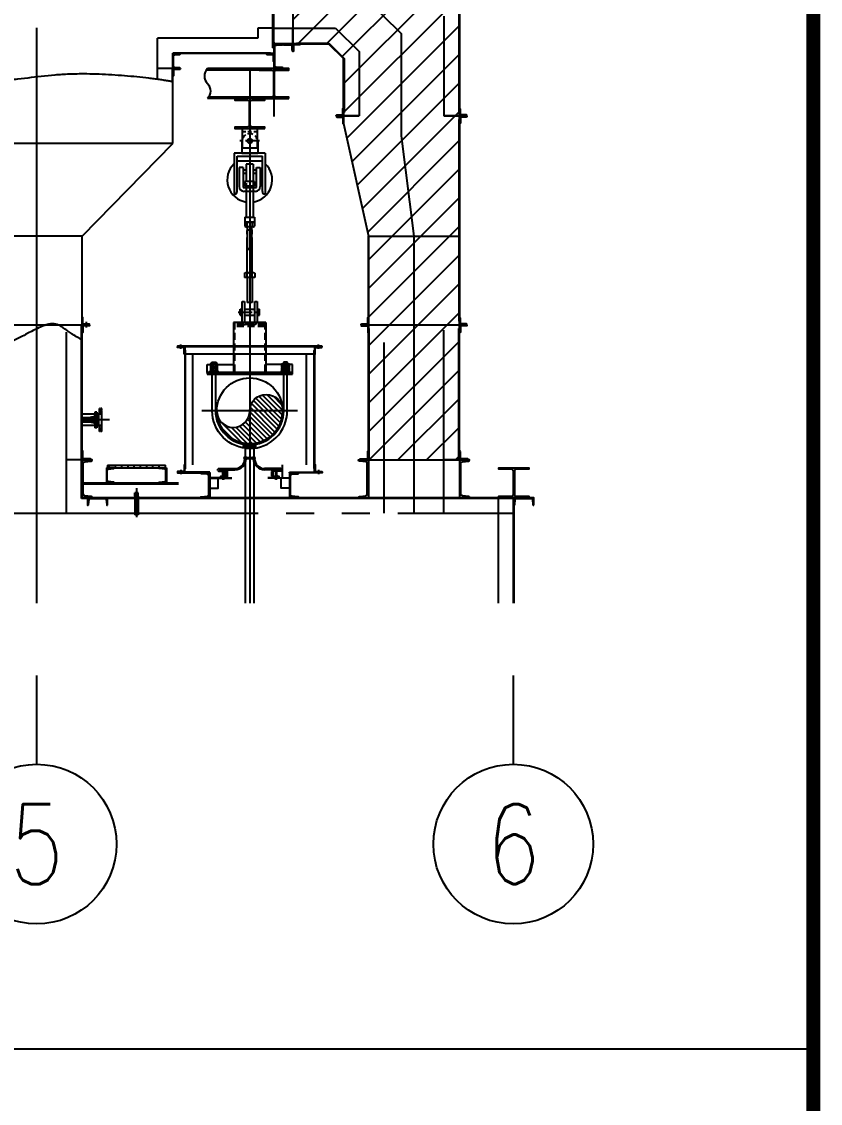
# Model space of a CAD drawing. Header units: millimetres. Extents: x 0 to 134087, y -49114 to 20834.
# Drawn here: x 20348 to 21348, y -40569 to -39214 of the extents above; entities that cross this region are included whole.
import ezdxf
from ezdxf.enums import TextEntityAlignment as Align

# ---------------------------------------------------------------- set-up
doc = ezdxf.new("R2010")
doc.units = ezdxf.units.MM
doc.header["$LTSCALE"] = 35
for name, pattern in [('CENTER', [7, 4, -1, 1, -1]), ('JNK-CENTER', [34, 30, -1.5, 1, -1.5]), ('JNK-HIDDEN', [3, 2, -1]), ('JNK-PHANTOM', [15, 10, -1, 1, -1, 1, -1]), ('PHA', [30, 20, -2, 2, -2, 2, -2])]:
    doc.linetypes.add(name, pattern=pattern)
for name, color, linetype in [('C', 1, 'CENTER'), ('CEN-R', 1, 'JNK-CENTER'), ('CON-C', 4, 'Continuous'), ('CON-G', 3, 'Continuous'), ('CON-W', 7, 'Continuous'), ('CON-Y', 2, 'Continuous'), ('CONT-Y', 2, 'Continuous'), ('Dim-W', 7, 'Continuous'), ('HID-Y', 2, 'JNK-HIDDEN'), ('MIS-B', 5, 'Continuous'), ('PAN-W', 6, 'PHA'), ('PHA-M', 6, 'JNK-PHANTOM'), ('PHA-W', 7, 'JNK-PHANTOM'), ('REF-R', 2, 'JNK-PHANTOM'), ('rev-1', 2, 'Continuous'), ('STL-OBJT', 7, 'Continuous'), ('TITLE', 7, 'Continuous')]:
    doc.layers.add(name, color=color, linetype=linetype)
doc.layers.add('CONT-G', color=3, linetype='Continuous', lineweight=25)
doc.styles.add('SIMPLEX', font='simplex.shx', dxfattribs={"width": 0.8})

# ---------------------------------------------------------------- blocks, each defined once
blk = doc.blocks.new('TITLE')
at = {"color": 7, "const_width": 0.707}
blk.add_lwpolyline([(823.317, 17.329), (823.317, 577.171)], dxfattribs=at)
blk = doc.blocks.new('pipesece')
at = {"layer": 'CON-W'}
blk.add_lwpolyline([(0.5, 0, 0.44), (0, 0, -0.44), (-0.5, 0, -0.44), (0, 0)], format="xyb", dxfattribs=at)
blk.add_lwpolyline([(-0.45, 0, 0.31383), (0, 0, 0.31383)], format="xyb", close=True, dxfattribs=at)
blk = doc.blocks.new('A$C59B53160')
at = {"layer": 'PHA-M'}
for p, q in [((-24, 236, -596), (-24, 660, -596)), ((24, 236, -596), (24, 660, -596)), ((-51, 229, -596), (-51, 186, -596)), ((38, 236, -596), (-38, 236, -596)), ((-24, 186, -596), (-24, 229, -596)), ((24, 186, -596), (24, 229, -596)), ((51, 229, -596), (51, 186, -596)), ((-51, 186, -596), (51, 186, -596)), ((-24, 186, -596), (-24, -63, -596)), ((24, 186, -596), (24, -63, -596)), ((-24, -63, -596), (24, -63, -596))]:
    blk.add_line(p, q, dxfattribs=at)
for centre, radius, start, end in [((-37, 219, -596), 17.2, 38.0871, 141.9129), ((0, 190, -596), 46.2, 59.1091, 120.8909), ((37, 219, -596), 17.2, 38.0871, 141.9129)]:
    blk.add_arc(centre, radius, start, end, dxfattribs=at)
at = {"layer": 'PHA-W', "xscale": 47.25751289335312, "yscale": 47.25751289335312, "zscale": 47.25751289335312}
blk.add_blockref('pipesece', (0, 660, -596), dxfattribs=at)
blk = doc.blocks.new('pipesec')
at = {"layer": 'CON-W'}
for p, q in [((0.121, 0.485), (0.485, 0.121)), ((0.244, 0.437), (0.437, 0.244)), ((0.247, 0.211), (0.498, -0.041)), ((0.248, 0.284), (0.499, 0.033)), ((0.012, 0), (0.36, -0.347)), ((0.075, 0.011), (0.394, -0.308)), ((0.126, 0.034), (0.425, -0.264)), ((0.169, 0.066), (0.451, -0.216)), ((0.204, 0.105), (0.473, -0.163)), ((0.23, 0.153), (0.489, -0.105)), ((-0.223, -0.136), (0.125, -0.484)), ((-0.193, -0.092), (0.181, -0.466)), ((-0.156, -0.055), (0.232, -0.443)), ((-0.111, -0.026), (0.279, -0.415)), ((-0.056, -0.006), (0.321, -0.383)), ((-0.25, -0.258), (-0.008, -0.5)), ((-0.243, -0.191), (0.063, -0.496)), ((-0.227, -0.355), (-0.105, -0.477))]:
    blk.add_line(p, q, dxfattribs=at)
blk.add_lwpolyline([(0, 0.5, -1), (0, 0, 1), (0, -0.5, 1)], format="xyb", dxfattribs=at)
blk = doc.blocks.new('A$C3B5754AF')
at = {"layer": 'CON-G'}
for p, q in [((-81, 32), (-27, 32)), ((-72, 29), (-72, -1)), ((-36, 29), (-36, -1)), ((-81, -4), (-27, -4)), ((-81, -4), (-27, -4)), ((-81, -40), (-27, -40)), ((-72, -7), (-72, -37)), ((-36, -7), (-36, -37))]:
    blk.add_line(p, q, dxfattribs=at)
for points in [[(-18, 29, 0.372659), (-36, 29, 0.186242), (-72, 29, 0.372659), (-90, 29), (-90, -1, 0.372659), (-72, -1, 0.186242), (-36, -1, 0.372659), (-18, -1)], [(-18, -7, 0.372659), (-36, -7, 0.186242), (-72, -7, 0.372659), (-90, -7), (-90, -37, 0.372659), (-72, -37, 0.186242), (-36, -37, 0.372659), (-18, -37)]]:
    blk.add_lwpolyline(points, format="xyb", close=True, dxfattribs=at)
blk = doc.blocks.new('A$C4ECB5571')
at = {"layer": 'CON-W', "color": 3}
for p, q in [((140, 128), (-188, 128)), ((-188, 64), (-188, 128)), ((-188, 64), (140, 64)), ((140, 64), (140, 128))]:
    blk.add_line(p, q, dxfattribs=at)
blk.add_lwpolyline([(-96, 416), (-96, 480), (48, 480), (48, 416)], dxfattribs=at)
at = {"layer": 'Dim-W', "color": 1}
for p, q in [((-24, 0), (-24, 501)), ((-24, 56), (-24, 480))]:
    blk.add_line(p, q, dxfattribs=at)
at = {"layer": 'HID-Y', "color": 2}
for points in [[(-96, 0), (-96, 320)], [(48, 0), (48, 320)]]:
    blk.add_lwpolyline(points, dxfattribs=at)
at = {"layer": 'CON-W', "xscale": 4, "yscale": 4, "zscale": 4}
blk.add_blockref('A$C3B5754AF', (193, 288), dxfattribs=at)
blk = doc.blocks.new('A$C2FB86E72')
at = {"layer": 'C'}
blk.add_line((-115, 991), (120, 991), dxfattribs=at)
at = {"layer": 'CEN-R'}
for p, q in [((0, 1089), (0, -530)), ((480, 0), (-480, 0))]:
    blk.add_line(p, q, dxfattribs=at)
at = {"layer": 'CON-G'}
for p, q in [((-428, 386), (-428, 466)), ((428, 386), (-428, 386)), ((-428, 386), (-428, 370)), ((-428, 370), (428, 370)), ((428, 370), (428, 386)), ((-330, 50), (-340, 50)), ((-340, 0), (-340, 50)), ((-330, 0), (-330, 50)), ((340, 50), (330, 50)), ((330, 50), (330, 0))]:
    blk.add_line(p, q, dxfattribs=at)
for points in [[(0, -376, -0.414214), (-376, 0), (-376, 370)], [(0, -340, -0.414214), (-340, 0), (-340, 370)], [(0, -340, 0.414214), (340, 0), (340, 370)], [(0, -376, 0.414214), (376, 0), (376, 370)]]:
    blk.add_lwpolyline(points, format="xyb", dxfattribs=at)
blk.add_circle((0, 0), 330, dxfattribs=at)
for radius in [340, 330]:
    blk.add_arc((0, 0), radius, 180, 0, dxfattribs=at)
at = {"layer": 'CON-W', "color": 3}
for p, q in [((-428, 466), (-162, 466)), ((428, 466), (162, 466)), ((428, 386), (428, 466))]:
    blk.add_line(p, q, dxfattribs=at)
at = {"layer": 'CONT-G'}
for p, q in [((-162, 886), (-162, 386)), ((162, 886), (-162, 886)), ((162, 886), (162, 386))]:
    blk.add_line(p, q, dxfattribs=at)
at = {"layer": 'HID-Y', "color": 2}
for p, q in [((-152, 886), (-152, 386)), ((152, 886), (152, 386)), ((152, 866), (-152, 866)), ((152, 846), (-152, 846))]:
    blk.add_line(p, q, dxfattribs=at)
at = {"layer": 'MIS-B', "color": 4}
blk.add_line((340, 0), (340, 50), dxfattribs=at)
at = {"layer": 'PAN-W'}
for p, q in [((-97, 1021), (-77, 1021)), ((-97, 961), (-97, 1021)), ((-53, 1021), (50, 1021)), ((74, 1021), (97, 1021)), ((97, 961), (97, 1021)), ((-97, 961), (-77, 961)), ((-53, 961), (50, 961)), ((74, 961), (97, 961))]:
    blk.add_line(p, q, dxfattribs=at)
blk.add_lwpolyline([(-53, 896, 0.414214), (-47, 890), (44, 890, 0.414214), (50, 896), (50, 1096), (74, 1096), (74, 896, -0.414214), (44, 866), (-47, 866, -0.414214), (-77, 896), (-77, 1096), (-53, 1096)], format="xyb", close=True, dxfattribs=at)
at = {"xscale": -660.4, "yscale": 660.4, "zscale": 660.4, "rotation": 90}
blk.add_blockref('pipesec', (0, 0), dxfattribs=at)
at = {"layer": 'CON-W', "yscale": 0.25, "zscale": 0.25}
for p, xscale in [((-352, 370), 0.25), ((352, 370), -0.25)]:
    blk.add_blockref('A$C4ECB5571', p, dxfattribs=dict(at, xscale=xscale))
blk = doc.blocks.new('SP-FE2')
at = {"color": 1, "linetype": 'CENTER'}
blk.add_line((97, -104), (-98, -104), dxfattribs=at)
at = {"layer": 'CEN-R'}
blk.add_line((0, 58), (0, -1229), dxfattribs=at)
at = {"layer": 'CON-Y'}
blk.add_circle((0, -104), 23.8, dxfattribs=at)
for start, end in [(133.8182, 260.8315), (279.1699, 46.1818)]:
    blk.add_arc((0, -494), 225, start, end, dxfattribs=at)
at = {"layer": 'CONT-Y'}
for p, q in [((-75, 21), (-75, -173)), ((-75, 21), (75, 21)), ((75, 21), (75, -173)), ((-40, -11), (-75, -11)), ((18, -11), (-18, -11)), ((75, -11), (40, -11)), ((-80, -111), (-80, -227)), ((-75, -173), (75, -173)), ((80, -111), (80, -227)), ((156, -227), (-156, -227)), ((-156, -227), (-156, -636)), ((-127, -256), (127, -256)), ((-127, -612), (-127, -256)), ((-127, -304), (127, -304)), ((-80, -227), (80, -227)), ((127, -612), (127, -256)), ((156, -227), (156, -636)), ((-106, -370), (-106, -561)), ((-67, -370), (-106, -370)), ((-67, -370), (-67, -569)), ((-67, -394), (-36, -394)), ((-67, -428), (-36, -428)), ((36, -336), (-36, -336)), ((-36, -336), (-36, -510)), ((36, -336), (36, -510)), ((36, -394), (67, -394)), ((36, -428), (67, -428)), ((67, -569), (67, -370)), ((67, -370), (106, -370)), ((106, -370), (106, -561)), ((48, -510), (-48, -510)), ((-48, -510), (-48, -558)), ((-36, -527), (-36, -869)), ((36, -499), (36, -869)), ((48, -510), (48, -558)), ((-156, -636), (-151, -636)), ((-67, -569), (67, -569)), ((58, -609), (-58, -609)), ((48, -558), (-48, -558)), ((-36, -558), (-36, -569)), ((-36, -609), (-36, -869)), ((36, -558), (36, -569)), ((36, -609), (36, -869)), ((156, -636), (151, -636)), ((49, -917), (-49, -917)), ((-49, -917), (-49, -958)), ((-48, -869), (48, -869)), ((-48, -869), (-48, -917)), ((-48, -917), (48, -917)), ((38, -963), (-38, -963)), ((-27, -958), (-27, -917)), ((26, -963), (-26, -963)), ((-22, -1187), (-22, -963)), ((22, -1187), (22, -963)), ((27, -958), (27, -917)), ((48, -869), (48, -917)), ((49, -917), (49, -958))]:
    blk.add_line(p, q, dxfattribs=at)
for centre, radius, start, end in [((0, -111), 79.5, 146.9982, 180), ((0, -111), 79.5, 122.5954, 146.9982), ((0, -111), 79.5, 66.3097, 106.0082), ((0, -111), 79.5, 33.0018, 46.5774), ((0, -111), 79.5, 0, 33.0018), ((-151, -612), 24, 270, 0), ((-58, -561), 47.9, 180, 270), ((58, -561), 47.9, 270, 0), ((151, -612), 24, 180, 270), ((-38, -950), 13.6, 216.0781, 323.9219), ((0, -895), 68.3, 246.6749, 293.3251), ((38, -950), 13.6, 216.0781, 323.9219)]:
    blk.add_arc(centre, radius, start, end, dxfattribs=at)
blk.add_ellipse((-11, -1187), major_axis=(-11.1, 0), ratio=0.480082, dxfattribs=at)
blk.add_ellipse((11, -1187), major_axis=(11.1, 0), ratio=0.480082, start_param=3.141593, end_param=6.283185, dxfattribs=at)
blk = doc.blocks.new('A$C1C12395C')
at = {"layer": 'CEN-R'}
blk.add_line((0, 0), (0, 44), dxfattribs=at)
at = {"layer": 'CONT-G'}
for p, q in [((-61, 24), (-47, 44)), ((-61, 19), (-61, 24)), ((-61, 24), (61, 24)), ((-61, 19), (61, 19)), ((-61, 19), (-51, 5)), ((-44, 0), (-51, 5)), ((-51, 5), (51, 5)), ((-47, 44), (47, 44)), ((-44, 0), (44, 0)), ((44, 0), (51, 5)), ((61, 24), (47, 44)), ((61, 19), (51, 5)), ((61, 19), (61, 24))]:
    blk.add_line(p, q, dxfattribs=at)
blk = doc.blocks.new("4'' O2")
at = {"layer": 'CEN-R'}
blk.add_line((275.61, 0), (0, 0), dxfattribs=at)
at = {"layer": 'CON-Y'}
for p, q in [((176, 71.15), (176, 114.5)), ((176, 114.5), (176, 71.95)), ((200, 57.15), (0, 57.15)), ((167, -67.45), (167, 67.45)), ((171.5, 67.45), (167, 67.45)), ((200, 58.05), (167, 58.05)), ((200, -78.6), (200, 78.6)), ((200, -78.6), (200, 78.6)), ((200, -57.15), (0, -57.15)), ((200, -58.05), (167, -58.05)), ((171.5, -67.45), (167, -67.45)), ((176, -114.5), (176, -71.95)), ((200, -78.6), (198.4, -78.6)), ((198.4, -114.5), (198.4, -78.6))]:
    blk.add_line(p, q, dxfattribs=at)
for centre, start, end in [((171.5, 71.95), 270, 0), ((171.5, -71.95), 0, 90)]:
    blk.add_arc(centre, 4.5, start, end, dxfattribs=at)
at = {"layer": 'HID-Y', "ltscale": 0.2}
for p, q in [((198.4, 114.5), (176, 114.5)), ((198.4, 78.6), (198.4, 114.5)), ((203, 95.25), (173, 95.25)), ((198.4, 104.75), (176, 104.75)), ((198.4, 85.75), (176, 85.75)), ((200, 78.6), (198.4, 78.6)), ((203, -95.25), (173, -95.25)), ((198.4, -85.75), (176, -85.75)), ((198.4, -104.75), (176, -104.75)), ((198.4, -114.5), (176, -114.5))]:
    blk.add_line(p, q, dxfattribs=at)
for points in [[(198.4, 85.75), (198.4, 104.75), (176, 85.75), (176, 104.75)], [(198.4, -104.75), (198.4, -85.75), (176, -104.75), (176, -85.75)]]:
    blk.add_solid(points, dxfattribs=at)
blk = doc.blocks.new('N-FLG SIDE 1.00 300 WNRF')
at = {"layer": 'CEN-R'}
for p, q in [((-44, 2), (-44, -20)), ((0, 22), (0, -163)), ((44, 2), (44, -20))]:
    blk.add_line(p, q, dxfattribs=at)
at = {"layer": 'CON-Y'}
for p, q in [((-25, 0), (-25, -2)), ((-25, 0), (25, 0)), ((-13, 0), (-13, -62)), ((13, 0), (13, -62)), ((25, 0), (25, -2)), ((-62, -2), (-62, -18)), ((-62, -2), (-25, -2)), ((-62, -18), (-30, -18)), ((-54, -2), (-54, -18)), ((-35, -2), (-35, -18)), ((-26, -21), (-17, -62)), ((-17, -62), (17, -62)), ((26, -21), (17, -62)), ((25, -2), (62, -2)), ((30, -18), (62, -18)), ((35, -2), (35, -18)), ((54, -2), (54, -18)), ((62, -2), (62, -18)), ((-17, -150), (17, -150))]:
    blk.add_line(p, q, dxfattribs=at)
blk.add_lwpolyline([(-17, -150), (-17, -62), (17, -62), (17, -150)], dxfattribs=at)
for centre, start, end in [((-30, -22), 12.8768, 90), ((30, -22), 90, 167.1232)]:
    blk.add_arc(centre, 4.5, start, end, dxfattribs=at)
blk = doc.blocks.new('A$C3C2347C1')
at = {"layer": 'CON-G'}
blk.add_blockref('N-FLG SIDE 1.00 300 WNRF', (0, 150), dxfattribs=at)
blk = doc.blocks.new('N-FLG SIDE 1.50 300 WNRF')
at = {"layer": 'CEN-R'}
for p, q in [((-57, 3), (-57, -27)), ((0, 15), (0, -166)), ((57, 3), (57, -27))]:
    blk.add_line(p, q, dxfattribs=at)
at = {"layer": 'CON-G'}
blk.add_line((-24, -68), (24, -68), dxfattribs=at)
at = {"layer": 'CON-Y'}
for p, q in [((-36, 0), (-36, -2)), ((-36, 0), (36, 0)), ((-20, 0), (-20, -68)), ((20, 0), (20, -68)), ((36, 0), (36, -2)), ((-78, -2), (-36, -2)), ((-78, -2), (-78, -21)), ((-78, -21), (-39, -21)), ((-68, -2), (-68, -21)), ((-46, -2), (-46, -21)), ((-34, -24), (-24, -68)), ((-24, -68), (24, -68)), ((-24, -150), (-24, -68)), ((34, -24), (24, -68)), ((24, -68), (24, -150)), ((36, -2), (78, -2)), ((39, -21), (78, -21)), ((46, -2), (46, -21)), ((68, -2), (68, -21)), ((78, -2), (78, -21)), ((-24, -150), (24, -150))]:
    blk.add_line(p, q, dxfattribs=at)
for centre, start, end in [((-39, -26), 12.8618, 90), ((39, -26), 90, 167.1382)]:
    blk.add_arc(centre, 4.5, start, end, dxfattribs=at)
blk = doc.blocks.new('A$C0E694495')
at = {"layer": 'CON-G'}
blk.add_blockref('N-FLG SIDE 1.50 300 WNRF', (0, 150), dxfattribs=at)
blk = doc.blocks.new('seal boots-1')
at = {"layer": 'CEN-R'}
for p, q in [((-265, -146), (-265, -234)), ((265, -146), (265, -234))]:
    blk.add_line(p, q, dxfattribs=at)
at = {"layer": 'CON-C'}
for p, q in [((-55, -23), (-55, -10)), ((-55, -10), (55, -10)), ((-55, -23), (55, -23)), ((55, -23), (55, -10))]:
    blk.add_line(p, q, dxfattribs=at)
at = {"layer": 'CON-G'}
for p, q in [((-49, -23), (-49, 0)), ((-36, 0), (-49, 0)), ((-36, -36), (-36, 0)), ((37, -36), (37, 0)), ((37, 0), (49, 0)), ((49, -23), (49, 0)), ((-260, -215), (-400, -215)), ((-318, -143), (-318, -128)), ((-313, -123), (-149, -123)), ((-313, -148), (-240, -148)), ((-305, -136), (-149, -136)), ((-290, -202), (-240, -202)), ((-272, -192), (-258, -192)), ((-272, -202), (-258, -202)), ((-260, -156), (-270, -156)), ((-270, -193), (-270, -201)), ((-260, -193), (-260, -201)), ((-235, -197), (-235, -153)), ((-222, -197), (-222, -153)), ((313, -123), (149, -123)), ((305, -136), (149, -136)), ((223, -197), (223, -153)), ((235, -197), (235, -153)), ((313, -148), (240, -148)), ((290, -202), (240, -202)), ((272, -192), (258, -192)), ((272, -202), (258, -202)), ((260, -156), (270, -156)), ((260, -193), (260, -201)), ((260, -215), (400, -215)), ((270, -193), (270, -201)), ((318, -143), (318, -128)), ((-258, -227), (-272, -227)), ((258, -227), (272, -227))]:
    blk.add_line(p, q, dxfattribs=at)
for points in [[(-295, -207), (-295, -210, 0.414214), (-290, -215), (-180, -215)], [(295, -207), (295, -210, -0.414214), (290, -215), (180, -215)]]:
    blk.add_lwpolyline(points, format="xyb", dxfattribs=at)
for points in [[(-255, -193, 0.372659), (-260, -193, 0.186242), (-270, -193, 0.372659), (-275, -193), (-275, -201, 0.372659), (-270, -201, 0.186242), (-260, -201, 0.372659), (-255, -201)], [(255, -193, -0.372659), (260, -193, -0.186242), (270, -193, -0.372659), (275, -193), (275, -201, -0.372659), (270, -201, -0.186242), (260, -201, -0.372659), (255, -201)], [(-275, -226, 0.372659), (-270, -226, 0.186242), (-260, -226, 0.372659), (-255, -226), (-255, -220), (-275, -220)], [(275, -226, -0.372659), (270, -226, -0.186242), (260, -226, -0.372659), (255, -226), (255, -220), (275, -220)]]:
    blk.add_lwpolyline(points, format="xyb", close=True, dxfattribs=at)
at = {"layer": 'CON-G', "color": 7}
for points in [[(-270, -217), (-269, -215), (-269, -155)], [(-260, -217), (-261, -215), (-261, -155)], [(260, -217), (261, -215), (261, -155)], [(270, -217), (269, -215), (269, -155)]]:
    blk.add_lwpolyline(points, dxfattribs=at)
at = {"layer": 'CON-G'}
for points in [[(-270, -226), (-270, -156), (-269, -155), (-261, -155), (-260, -156), (-260, -226)], [(270, -226), (270, -156), (269, -155), (261, -155), (260, -156), (260, -226)], [(-400, -220), (-180, -220)], [(-400, -320), (-315, -320), (-315, -220)], [(400, -220), (180, -220)], [(400, -320), (315, -320), (315, -220)]]:
    blk.add_lwpolyline(points, dxfattribs=at)
for centre, radius, start, end in [((-149, -23), 100, 270, 0), ((-149, -23), 112, 270, 0), ((149, -23), 112, 180, 270), ((149, -23), 100, 180, 270), ((-313, -128), 5, 90, 180), ((-313, -143), 5, 180, 270), ((-290, -207), 5, 90, 180), ((-240, -153), 17.5, 0, 90), ((-240, -153), 5, 0, 90), ((-240, -197), 5, 270, 0), ((-240, -197), 17.5, 270, 0), ((240, -153), 17.5, 90, 180), ((240, -197), 17.5, 180, 270), ((240, -153), 5, 90, 180), ((240, -197), 5, 180, 270), ((290, -207), 5, 0, 90), ((313, -128), 5, 0, 90), ((313, -143), 5, 270, 0)]:
    blk.add_arc(centre, radius, start, end, dxfattribs=at)
at = {"layer": 'CONT-G'}
for points in [[(-400, -165), (-400, -415), (-490, -415), (-490, -412, -0.388879), (-484, -405), (-422, -399, 0.388879), (-409, -386), (-409, -194, 0.388879), (-422, -180), (-484, -175, -0.388879), (-490, -168), (-490, -165)], [(400, -165), (400, -415), (490, -415), (490, -412, 0.388879), (484, -405), (422, -399, -0.388879), (409, -386), (409, -194, -0.388879), (422, -180), (484, -175, 0.388879), (490, -168), (490, -165)]]:
    blk.add_lwpolyline(points, format="xyb", close=True, dxfattribs=at)
at = {"layer": 'PHA-M'}
blk.add_line((325, -85), (325, -215), dxfattribs=at)
blk = doc.blocks.new('col-line')
at = {"layer": 'CON-Y'}
blk.add_line((0, 3), (0, 8), dxfattribs=at)
blk.add_circle((0, 12.5), 4.5, dxfattribs=at)
at = {"layer": 'CON-C', "style": 'SIMPLEX', "width": 0.8}
blk.add_attdef('1', text='', height=4.5, dxfattribs=at).set_placement((0, 12.5), align=Align.MIDDLE_CENTER)

msp = doc.modelspace()

# ---------------------------------------------------------------- hatches: boundary and pattern name
at = {"layer": 'Dim-W'}
h = msp.add_hatch(dxfattribs=at)
h.set_pattern_fill('ANSI31,_O', color=256, scale=8)
h.set_pattern_definition([(45, (-117208.992, -48654.503), (-17.9605122, 17.9605122), [])])
h.paths.add_polyline_path([(20896.1039, -39197.6012), (20781.9984, -39084.9687), (20687.6039, -39084.9687), (20687.6039, -39241.2187), (20732.1039, -39241.2187), (20751.1039, -39259.9687), (20751.1039, -39341.3437), (20782.3539, -39482.4687), (20782.3539, -39762.4687), (20896.1039, -39762.4687)])
h = msp.add_hatch(dxfattribs=at)
h.set_pattern_fill('ANSI31', color=256, scale=62.5, angle=45)
h.set_pattern_definition([(90, (-2487.6666, -42684.37), (-7.8125, 1e-15), [])])
h.paths.add_polyline_path([(20455.3539, -39769.3437), (20527.8539, -39769.3437), (20527.8539, -39772.4687), (20455.3539, -39772.4687)])

# ---------------------------------------------------------------- linework, layer by layer
at = {"layer": 'CEN-R'}
for p, q in [((20760.2182, -39166.2187), (20823.6039, -39228.7862)), ((20366.6039, -39221.1775), (20366.6039, -39942.02)), ((20823.6039, -39356.5937), (20823.6039, -39228.7862)), ((20663.8539, -39239.2374), (20663.8539, -39332.2716)), ((20633.4789, -39271.7187), (20633.4789, -39628.5937)), ((20633.4789, -39309.2187), (20633.4789, -39628.5937)), ((20839.2289, -39482.4687), (20823.6039, -39356.5937)), ((20839.2289, -39829.4687), (20839.2289, -39482.4687)), ((20839.2289, -39829.4687), (20839.2289, -39574.5937)), ((20547.2289, -39623.5937), (20547.2289, -39618.0937)), ((20719.7289, -39623.5937), (20719.7289, -39618.0937)), ((20633.4789, -39641.197), (20633.4789, -39761.247)), ((20693.5039, -39701.222), (20573.4539, -39701.222)), ((20633.4789, -39748.0533), (20633.4789, -39942.02)), ((20547.2289, -39775.0937), (20547.2289, -39780.5937)), ((20719.7289, -39775.0937), (20719.7289, -39780.5937)), ((20491.6039, -39798.0213), (20491.6039, -39834.3628))]:
    msp.add_line(p, q, dxfattribs=at)
at = {"layer": 'CON-C'}
msp.add_line((18041.5604, -40500.2348), (21339.2155, -40500.2348), dxfattribs=at)
at = {"layer": 'CON-G'}
for p, q in [((20662.2289, -39246.2187), (20662.2289, -39024.5383)), ((20663.8539, -39246.2187), (20663.8539, -39024.5383)), ((20895.4789, -39197.8625), (20895.4789, -39327.2187)), ((20896.1039, -39197.6012), (20896.1039, -39331.5937)), ((20691.9789, -39240.5937), (20691.9789, -39241.2187)), ((20691.9789, -39240.5937), (20732.3628, -39240.5937)), ((20732.1039, -39241.2187), (20696.9789, -39241.2187)), ((20751.1039, -39259.9687), (20732.1039, -39241.2187)), ((20732.3628, -39240.5937), (20751.7289, -39259.7098)), ((20659.4789, -39252.9687), (20537.2289, -39252.9687)), ((20537.2289, -39272.4687), (20537.2289, -39252.9687)), ((20663.8539, -39253.7187), (20545.723, -39253.7187)), ((20659.4789, -39252.9687), (20629.6039, -39252.9687)), ((20663.8539, -39253.7187), (20629.6039, -39253.7187)), ((20751.1039, -39331.5937), (20751.1039, -39259.9687)), ((20751.7289, -39259.7098), (20751.7289, -39327.2187)), ((20537.2289, -39272.4687), (20536.6039, -39272.4687)), ((20536.6039, -39288.8782), (20536.6039, -39272.4687)), ((20537.2289, -39272.4687), (20536.6039, -39272.4687)), ((20537.2289, -39366.2187), (20537.2289, -39272.4687)), ((20645.1039, -39274.3437), (20578.9965, -39274.3437)), ((20645.1039, -39272.4687), (20580.4903, -39272.4687)), ((20645.1039, -39309.9687), (20580.4903, -39309.9687)), ((20645.1039, -39308.0937), (20581.9841, -39308.0937)), ((20751.7289, -39327.2187), (20751.1039, -39327.2187)), ((20895.4789, -39327.2187), (20896.1039, -39327.2187)), ((20751.1039, -39341.3437), (20782.3539, -39482.4687)), ((20895.4789, -39336.3437), (20896.1039, -39336.3437)), ((20537.2289, -39366.2187), (20195.9789, -39366.2187)), ((20423.4789, -39482.4687), (20537.2289, -39366.2187)), ((20423.4789, -39482.4687), (20309.7289, -39482.4687)), ((20423.4789, -39810.7187), (20423.4789, -39482.4687)), ((20782.3539, -39593.3437), (20782.3539, -39482.4687)), ((20782.3539, -39482.4687), (20896.1039, -39482.4687)), ((20428.4789, -39589.5417), (20428.4789, -39596.9014)), ((20782.3539, -39588.9687), (20782.9789, -39588.9687)), ((20896.1039, -39588.9687), (20895.4789, -39588.9687)), ((20423.4789, -39593.7187), (20309.7289, -39593.7187)), ((20422.8539, -39810.7187), (20422.8539, -39593.7187)), ((20896.1039, -39593.7187), (20782.3539, -39593.7187)), ((20782.3539, -39598.0937), (20782.9789, -39598.0937)), ((20782.3539, -39762.4687), (20782.3539, -39598.0937)), ((20782.9789, -39762.4687), (20782.9789, -39598.0937)), ((20895.4789, -39762.4687), (20895.4789, -39598.0937)), ((20896.1039, -39598.0937), (20895.4789, -39598.0937)), ((20896.1039, -39762.4687), (20896.1039, -39598.0937)), ((20425.1039, -39791.2187), (20544.2289, -39791.2187)), ((20425.1039, -39792.5312), (20544.2289, -39792.5312)), ((20493.6976, -39803.7187), (20489.5101, -39803.7187)), ((20489.5101, -39808.0937), (20489.5101, -39803.7187)), ((20493.6976, -39808.0937), (20493.6976, -39803.7187)), ((20964.2289, -39809.9687), (20422.8539, -39809.9687)), ((20964.2289, -39810.7187), (20422.8539, -39810.7187)), ((20435.9789, -39809.9687), (20435.9789, -39808.5437)), ((20489.5101, -39808.0937), (20489.5101, -39831.3437)), ((20493.6976, -39808.0937), (20489.5101, -39808.0937)), ((20493.6976, -39808.0937), (20493.6976, -39831.3437)), ((20771.1039, -39809.9687), (20771.1039, -39808.5437)), ((20908.6039, -39809.9687), (20908.6039, -39808.5437)), ((20963.4789, -39809.9687), (20963.4789, -39942.02)), ((20964.2289, -39809.9687), (20964.2289, -39942.02)), ((20493.6976, -39831.3437), (20489.5101, -39831.3437))]:
    msp.add_line(p, q, dxfattribs=at)
for points in [[(20687.6039, -39241.2187), (20687.6039, -39250.5937), (20687.9789, -39250.5937, 0.414213562), (20688.7289, -39249.8437), (20688.7289, -39243.4062, -0.414213562), (20689.7914, -39242.3437), (20696.2289, -39242.3437, 0.414213562), (20696.9789, -39241.5937), (20696.9789, -39241.2187)], [(20537.2289, -39253.7187), (20537.2289, -39272.4687), (20546.6039, -39272.4687), (20546.6039, -39272.166, 0.388878732), (20546.0334, -39271.5434), (20539.1824, -39270.944, -0.388878732), (20538.0414, -39269.6987), (20538.0414, -39256.4887, -0.388878732), (20539.1824, -39255.2435), (20546.0334, -39254.6441, 0.388878732), (20546.6039, -39254.0215), (20546.6039, -39253.7187)], [(20654.4789, -39253.7187), (20654.4789, -39254.1562, 0.414213562), (20655.0414, -39254.7187), (20661.9789, -39254.7187, -0.414213562), (20662.8539, -39255.5937), (20662.8539, -39262.5312, 0.414213562), (20663.4164, -39263.0937), (20663.8539, -39263.0937), (20663.8539, -39253.7187)], [(20546.6039, -39272.4687), (20546.6039, -39272.9062, -0.414213562), (20546.0414, -39273.4687), (20539.1039, -39273.4687, 0.414213562), (20538.2289, -39274.3437), (20538.2289, -39281.2812, -0.414213562), (20537.6664, -39281.8437), (20537.2289, -39281.8437), (20537.2289, -39272.4687)], [(20682.6039, -39309.9687), (20682.6039, -39308.0937), (20666.7289, -39308.0937, -0.414213562), (20664.4789, -39305.8437), (20664.4789, -39276.5937, -0.414213562), (20666.7289, -39274.3437), (20682.6039, -39274.3437), (20682.6039, -39272.4687), (20645.1039, -39272.4687), (20645.1039, -39274.3437), (20660.9789, -39274.3437, -0.414213562), (20663.2289, -39276.5937), (20663.2289, -39305.8437, -0.414213562), (20660.9789, -39308.0937), (20645.1039, -39308.0937), (20645.1039, -39309.9687)], [(20652.2289, -39347.4687), (20652.2289, -39345.5937), (20636.3539, -39345.5937, -0.414213562), (20634.1039, -39343.3437), (20634.1039, -39314.0937, -0.414213562), (20636.3539, -39311.8437), (20652.2289, -39311.8437), (20652.2289, -39309.9687), (20614.7289, -39309.9687), (20614.7289, -39311.8437), (20630.6039, -39311.8437, -0.414213562), (20632.8539, -39314.0937), (20632.8539, -39343.3437, -0.414213562), (20630.6039, -39345.5937), (20614.7289, -39345.5937), (20614.7289, -39347.4687)], [(20751.1039, -39331.5937), (20741.7289, -39331.5937), (20741.7289, -39331.2187, -0.414213562), (20742.4789, -39330.4687), (20748.9164, -39330.4687, 0.414213562), (20749.9789, -39329.4062), (20749.9789, -39322.9687, -0.414213562), (20750.7289, -39322.2187), (20751.1039, -39322.2187)], [(20751.1039, -39331.9687), (20741.7289, -39331.9687), (20741.7289, -39332.3437, 0.414213562), (20742.4789, -39333.0937), (20748.9164, -39333.0937, -0.414213562), (20749.9789, -39334.1562), (20749.9789, -39340.5937, 0.414213562), (20750.7289, -39341.3437), (20751.1039, -39341.3437)], [(20896.1039, -39331.5937), (20905.4789, -39331.5937), (20905.4789, -39331.2187, 0.414213562), (20904.7289, -39330.4687), (20898.2914, -39330.4687, -0.414213562), (20897.2289, -39329.4062), (20897.2289, -39322.9687, 0.414213562), (20896.4789, -39322.2187), (20896.1039, -39322.2187)], [(20896.1039, -39331.9687), (20905.4789, -39331.9687), (20905.4789, -39332.3437, -0.414213562), (20904.7289, -39333.0937), (20898.2914, -39333.0937, 0.414213562), (20897.2289, -39334.1562), (20897.2289, -39340.5937, -0.414213562), (20896.4789, -39341.3437), (20896.1039, -39341.3437)], [(20432.8539, -39593.3437), (20432.8539, -39592.9062, 0.414213562), (20432.2914, -39592.3437), (20425.3539, -39592.3437, -0.414213562), (20424.4789, -39591.4687), (20424.4789, -39584.5312, 0.414213562), (20423.9164, -39583.9687), (20423.4789, -39583.9687), (20423.4789, -39593.3437)], [(20782.3539, -39593.3437), (20772.9789, -39593.3437), (20772.9789, -39592.9687, -0.414213562), (20773.7289, -39592.2187), (20780.1664, -39592.2187, 0.414213562), (20781.2289, -39591.1562), (20781.2289, -39584.7187, -0.414213562), (20781.9789, -39583.9687), (20782.3539, -39583.9687)], [(20896.1039, -39593.3437), (20905.4789, -39593.3437), (20905.4789, -39592.9687, 0.414213562), (20904.7289, -39592.2187), (20898.2914, -39592.2187, -0.414213562), (20897.2289, -39591.1562), (20897.2289, -39584.7187, 0.414213562), (20896.4789, -39583.9687), (20896.1039, -39583.9687)], [(20432.8539, -39593.7187), (20432.8539, -39594.1562, -0.414213562), (20432.2914, -39594.7187), (20425.3539, -39594.7187, 0.414213562), (20424.4789, -39595.5937), (20424.4789, -39602.5312, -0.414213562), (20423.9164, -39603.0937), (20423.4789, -39603.0937), (20423.4789, -39593.7187)], [(20782.3539, -39593.7187), (20772.9789, -39593.7187), (20772.9789, -39594.0937, 0.414213562), (20773.7289, -39594.8437), (20780.1664, -39594.8437, -0.414213562), (20781.2289, -39595.9062), (20781.2289, -39602.3437, 0.414213562), (20781.9789, -39603.0937), (20782.3539, -39603.0937)], [(20896.1039, -39593.7187), (20905.4789, -39593.7187), (20905.4789, -39594.0937, -0.414213562), (20904.7289, -39594.8437), (20898.2914, -39594.8437, 0.414213562), (20897.2289, -39595.9062), (20897.2289, -39602.3437, -0.414213562), (20896.4789, -39603.0937), (20896.1039, -39603.0937)], [(20552.2289, -39620.9687), (20552.2289, -39630.3437), (20551.9789, -39630.3437, -0.414213562), (20551.4789, -39629.8437), (20551.4789, -39622.7812, 0.414213562), (20550.4164, -39621.7187), (20543.3539, -39621.7187, -0.414213562), (20542.8539, -39621.2187), (20542.8539, -39620.9687)], [(20714.7289, -39620.9687), (20714.7289, -39630.3437), (20714.9789, -39630.3437, 0.414213562), (20715.4789, -39629.8437), (20715.4789, -39622.7812, -0.414213562), (20716.5414, -39621.7187), (20723.6039, -39621.7187, 0.414213562), (20724.1039, -39621.2187), (20724.1039, -39620.9687)], [(20423.4789, -39762.4687), (20434.7289, -39762.4687), (20434.7289, -39762.2187, 0.414213562), (20433.8539, -39761.3437), (20425.8539, -39761.3437, -0.414213562), (20424.6039, -39760.0937), (20424.6039, -39752.0937, 0.414213562), (20423.7289, -39751.2187), (20423.4789, -39751.2187)], [(20782.3539, -39762.4687), (20771.1039, -39762.4687), (20771.1039, -39762.2187, -0.414213562), (20771.9789, -39761.3437), (20779.9789, -39761.3437, 0.414213562), (20781.2289, -39760.0937), (20781.2289, -39752.0937, -0.414213562), (20782.1039, -39751.2187), (20782.3539, -39751.2187)], [(20896.1039, -39762.4687), (20907.3539, -39762.4687), (20907.3539, -39762.2187, 0.414213562), (20906.4789, -39761.3437), (20898.4789, -39761.3437, -0.414213562), (20897.2289, -39760.0937), (20897.2289, -39752.0937, 0.414213562), (20896.3539, -39751.2187), (20896.1039, -39751.2187)], [(20423.4789, -39762.4687), (20423.4789, -39809.9687), (20435.9789, -39809.9687), (20435.9789, -39809.4128, 0.388878732), (20434.9519, -39808.2921), (20427.1578, -39807.6102, -0.388878732), (20425.1039, -39805.3688), (20425.1039, -39767.0687, -0.388878732), (20427.1578, -39764.8272), (20434.9519, -39764.1453, 0.388878732), (20435.9789, -39763.0246), (20435.9789, -39762.4687)], [(20782.3539, -39762.4687), (20782.3539, -39809.9687), (20769.8539, -39809.9687), (20769.8539, -39809.4128, -0.388878732), (20770.8808, -39808.2921), (20778.675, -39807.6102, 0.388878732), (20780.7289, -39805.3688), (20780.7289, -39767.0687, 0.388878732), (20778.675, -39764.8272), (20770.8808, -39764.1453, -0.388878732), (20769.8539, -39763.0246), (20769.8539, -39762.4687)], [(20896.1039, -39762.4687), (20896.1039, -39809.9687), (20908.6039, -39809.9687), (20908.6039, -39809.4128, 0.388878732), (20907.5769, -39808.2921), (20899.7828, -39807.6102, -0.388878732), (20897.7289, -39805.3688), (20897.7289, -39767.0687, -0.388878732), (20899.7828, -39764.8272), (20907.5769, -39764.1453, 0.388878732), (20908.6039, -39763.0246), (20908.6039, -39762.4687)], [(20454.1039, -39772.4687), (20454.1039, -39791.2187), (20463.4789, -39791.2187), (20463.4789, -39790.916, 0.388878732), (20462.9083, -39790.2934), (20456.0574, -39789.694, -0.388878732), (20454.9164, -39788.4487), (20454.9164, -39775.2387, -0.388878732), (20456.0574, -39773.9935), (20462.9083, -39773.3941, 0.388878732), (20463.4789, -39772.7715), (20463.4789, -39772.4687)], [(20529.1039, -39772.4687), (20529.1039, -39791.2187), (20519.7289, -39791.2187), (20519.7289, -39790.916, -0.388878732), (20520.2994, -39790.2934), (20527.1503, -39789.694, 0.388878732), (20528.2914, -39788.4487), (20528.2914, -39775.2387, 0.388878732), (20527.1503, -39773.9935), (20520.2994, -39773.3941, -0.388878732), (20519.7289, -39772.7715), (20519.7289, -39772.4687)], [(20552.2289, -39777.7187), (20552.2289, -39768.3437), (20551.9789, -39768.3437, 0.414213562), (20551.4789, -39768.8437), (20551.4789, -39775.9062, -0.414213562), (20550.4164, -39776.9687), (20543.3539, -39776.9687, 0.414213562), (20542.8539, -39777.4687), (20542.8539, -39777.7187)], [(20714.7289, -39777.7187), (20714.7289, -39768.3437), (20714.9789, -39768.3437, -0.414213562), (20715.4789, -39768.8437), (20715.4789, -39775.9062, 0.414213562), (20716.5414, -39776.9687), (20723.6039, -39776.9687, -0.414213562), (20724.1039, -39777.4687), (20724.1039, -39777.7187)], [(20945.4789, -39809.9687), (20945.4789, -39808.0937), (20961.3539, -39808.0937, 0.414213562), (20963.6039, -39805.8437), (20963.6039, -39776.5937, 0.414213562), (20961.3539, -39774.3437), (20945.4789, -39774.3437), (20945.4789, -39772.4687), (20982.9789, -39772.4687), (20982.9789, -39774.3437), (20967.1039, -39774.3437, 0.414213562), (20964.8539, -39776.5937), (20964.8539, -39805.8437, 0.414213562), (20967.1039, -39808.0937), (20982.9789, -39808.0937), (20982.9789, -39809.9687)]]:
    msp.add_lwpolyline(points, format="xyb", close=True, dxfattribs=at)
for points in [[(20895.4789, -39336.3437), (20895.4789, -39356.5537), (20895.4789, -39574.5537), (20895.4789, -39588.9687)], [(20896.1039, -39336.3437), (20896.1039, -39356.5937), (20896.1039, -39574.5937), (20896.1039, -39588.9687)]]:
    msp.add_lwpolyline(points, dxfattribs=at)
for points in [[(20724.1039, -39619.9687), (20542.8539, -39619.9687), (20542.8539, -39620.5937), (20724.1039, -39620.5937)], [(20552.2289, -39773.3437), (20552.8539, -39773.3437), (20552.8539, -39625.3437), (20552.2289, -39625.3437)], [(20714.7289, -39773.3437), (20714.1039, -39773.3437), (20714.1039, -39625.3437), (20714.7289, -39625.3437)], [(20583.4789, -39778.0937), (20542.8539, -39778.0937), (20542.8539, -39778.7187), (20583.4789, -39778.7187)], [(20683.4789, -39778.0937), (20724.1039, -39778.0937), (20724.1039, -39778.7187), (20683.4789, -39778.7187)]]:
    msp.add_lwpolyline(points, close=True, dxfattribs=at)
for points in [[(20455.4789, -39819.3437), (20455.4789, -39809.9687), (20430.4789, -39809.9687), (20430.4789, -39819.3437), (20430.8322, -39819.3437, 0.383864035), (20431.516, -39818.7281), (20432.2271, -39811.9625, -0.383864035), (20433.5945, -39810.7312), (20452.3632, -39810.7312, -0.383864035), (20453.7307, -39811.9625), (20454.4418, -39818.7281, 0.383864035), (20455.1255, -39819.3437), (20455.4789, -39819.3437)], [(20989.2289, -39819.3437), (20989.2289, -39809.9687), (20964.2289, -39809.9687), (20964.2289, -39819.3437), (20964.5822, -39819.3437, 0.383864035), (20965.266, -39818.7281), (20965.9771, -39811.9625, -0.383864035), (20967.3445, -39810.7312), (20986.1132, -39810.7312, -0.383864035), (20987.4807, -39811.9625), (20988.1918, -39818.7281, 0.383864035), (20988.8755, -39819.3437), (20989.2289, -39819.3437)]]:
    msp.add_lwpolyline(points, format="xyb", dxfattribs=at)
msp.add_circle((20633.4789, -39701.222), 41.275, dxfattribs=at)
at = {"layer": 'CON-W'}
for p, q in [((20489.5101, -39804.1309), (20492.9941, -39803.7187)), ((20489.5101, -39804.6262), (20493.6976, -39804.1309)), ((20489.5101, -39805.1216), (20493.6976, -39804.6262)), ((20489.5101, -39805.6169), (20493.6976, -39805.1216)), ((20489.5101, -39806.1123), (20493.6976, -39805.6169)), ((20489.5101, -39806.6076), (20493.6976, -39806.1123)), ((20489.5101, -39807.103), (20493.6976, -39806.6076)), ((20489.5101, -39807.5984), (20493.6976, -39807.103)), ((20489.5101, -39808.0937), (20493.6976, -39807.5984))]:
    msp.add_line(p, q, dxfattribs=at)
at = {"layer": 'CONT-G'}
for p, q in [((20662.2289, -39246.2187), (20663.8539, -39246.2187)), ((20659.4789, -39252.9687), (20659.4789, -39253.7187))]:
    msp.add_line(p, q, dxfattribs=at)
for points in [[(20663.8539, -39241.2187), (20663.8539, -39272.4687), (20675.1039, -39272.4687), (20675.1039, -39272.0884, 0.388878732), (20674.3051, -39271.2168), (20666.5764, -39270.5406, -0.388878732), (20664.9789, -39268.7972), (20664.9789, -39244.8902, -0.388878732), (20666.5764, -39243.1469), (20674.3051, -39242.4707, 0.388878732), (20675.1039, -39241.599), (20675.1039, -39241.2187)], [(20687.6039, -39241.2187), (20675.1039, -39241.2187), (20675.1039, -39241.5937, 0.414213562), (20675.9789, -39242.4687), (20685.1039, -39242.4687, -0.414213562), (20686.3539, -39243.7187), (20686.3539, -39249.7187, 0.414213562), (20687.2289, -39250.5937), (20687.6039, -39250.5937)]]:
    msp.add_lwpolyline(points, format="xyb", close=True, dxfattribs=at)
msp.add_lwpolyline([(20639.0351, -39942.02), (20639.0351, -39748.0533), (20627.9226, -39748.0533), (20627.9226, -39942.02)], dxfattribs=at)
at = {"layer": 'Dim-W'}
for p, q in [((20527.8539, -39772.4687), (20527.8539, -39769.3437)), ((20489.5101, -39809.9687), (20493.6976, -39809.9687))]:
    msp.add_line(p, q, dxfattribs=at)
msp.add_lwpolyline([(20687.6039, -39084.9687), (20687.6039, -39241.2187), (20732.1039, -39241.2187), (20751.1039, -39259.9687), (20751.1039, -39341.3437), (20782.3539, -39482.4687), (20782.3539, -39762.4687), (20896.1039, -39762.4687), (20896.1039, -39197.6012), (20781.9984, -39084.9687), (20687.6039, -39084.9687)], dxfattribs=at)
msp.add_lwpolyline([(20580.4903, -39272.4687, 0.4), (20580.4903, -39291.2187, -0.4), (20580.4903, -39309.9687, -0.4)], format="xyb", dxfattribs=at)
at = {"layer": 'PHA-M'}
for p, q in [((20876.7289, -39206.5786), (20876.7289, -39331.5937)), ((20662.2289, -39221.8437), (20643.4789, -39221.8437)), ((20643.4789, -39221.8437), (20643.4789, -39234.2187)), ((20662.2289, -39221.8437), (20687.6039, -39221.8437)), ((20687.6039, -39221.8437), (20687.6039, -39250.5937)), ((20687.6039, -39241.2187), (20687.6039, -39221.8437)), ((20687.6039, -39221.8437), (20740.9477, -39221.8437)), ((20740.9477, -39221.8437), (20770.4789, -39250.9937)), ((20643.4789, -39234.2187), (20517.8539, -39234.2187)), ((20517.8539, -39285.6919), (20517.8539, -39234.2187)), ((20770.4789, -39250.9937), (20770.4789, -39331.5937)), ((20536.6039, -39272.4687), (20517.8539, -39272.4687)), ((20770.4789, -39331.5937), (20751.1039, -39331.5937)), ((20770.4789, -39331.9687), (20751.1039, -39331.9687)), ((20896.1039, -39331.5937), (20876.7289, -39331.5937)), ((20896.1039, -39331.9687), (20876.7289, -39331.9687)), ((20404.1039, -39829.4687), (20404.1039, -39602.7601)), ((20876.7289, -39829.4687), (20876.7289, -39600.075)), ((20801.7289, -39829.4687), (20801.7289, -39615.6724)), ((20423.4789, -39762.4687), (20404.1039, -39762.4687)), ((20782.3539, -39762.4687), (20801.7289, -39762.4687)), ((20896.1039, -39762.4687), (20876.7289, -39762.4687)), ((20455.3539, -39769.3437), (20527.8539, -39769.3437)), ((20455.3539, -39769.3437), (20455.3539, -39772.4687)), ((20455.3539, -39772.4687), (20527.8539, -39772.4687)), ((20944.7289, -39809.9687), (20944.7289, -39942.02)), ((19768.9789, -39829.4687), (20963.4789, -39829.4687))]:
    msp.add_line(p, q, dxfattribs=at)
at = {"layer": 'PHA-W'}
for points, knots in [([(20537.2289, -39289.0405), (20511.6565, -39284.0221), (20387.1053, -39271.8019), (20328.8635, -39294.3437), (20206.5917, -39287.8902), (20195.9789, -39285.85)], [0, 0, 0, 0, 471.136279832, 1147.243645734, 1404.418258211, 1404.418258211, 1404.418258211, 1404.418258211]), ([(20423.4789, -39612.214), (20402.6901, -39601.7012), (20390.3613, -39577.9104), (20328.8991, -39623.4217), (20323.3502, -39613.0696), (20309.7289, -39607.9112)], [0, 0, 0, 0, 527.465626084, 1193.67754373, 1535.043258389, 1535.043258389, 1535.043258389, 1535.043258389])]:
    msp.add_open_spline(points, degree=3, knots=knots, dxfattribs=at)
at = {"layer": 'REF-R'}
for p, q in [((20714.1039, -39629.9687), (20552.8539, -39629.9687)), ((20562.2289, -39768.7187), (20562.2289, -39629.9687)), ((20704.7289, -39768.7187), (20704.7289, -39629.9687))]:
    msp.add_line(p, q, dxfattribs=at)

# ---------------------------------------------------------------- block references
at = {"linetype": 'ByBlock', "xscale": 24.99999999749996, "yscale": 24.99999999749996, "zscale": 24.99999999749996}
msp.add_blockref('TITLE', (756.2886, -49114.431), dxfattribs=at)
at = {"extrusion": (0, 0, -1), "xscale": 82.55, "yscale": 82.55, "zscale": -82.55, "rotation": 270}
msp.add_blockref('pipesec', (-20633.4789, -39701.222), dxfattribs=at)
at = {"layer": 'CON-W', "xscale": 0.125, "yscale": 0.125, "zscale": 0.125}
msp.add_blockref('A$C2FB86E72', (20633.4789, -39701.222), dxfattribs=at)
at = {"layer": 'CON-W'}
ref = msp.add_blockref('col-line', (20366.6039, -39966.0106), dxfattribs=dict(at, xscale=22.22222222222222, yscale=22.22222222222222, zscale=22.22222222222222, rotation=180))
ref.add_attrib('1', '5', dxfattribs={"layer": 'CON-C', "height": 100, "style": 'SIMPLEX', "width": 0.8}).set_placement((20366.6039, -40243.7883), align=Align.MIDDLE_CENTER)
ref = msp.add_blockref('col-line', (20963.4789, -39966.0106), dxfattribs=dict(at, xscale=22.22222222222222, yscale=22.22222222222222, zscale=22.22222222222222, rotation=180))
ref.add_attrib('1', '6', dxfattribs={"layer": 'CON-C', "height": 100, "style": 'SIMPLEX', "width": 0.8}).set_placement((20963.4789, -40243.7883), align=Align.MIDDLE_CENTER)
at = {"layer": 'Dim-W', "xscale": 0.125, "yscale": 0.125, "zscale": 0.125, "rotation": 270}
for name in ['A$C0E694495', 'A$C3C2347C1']:
    msp.add_blockref(name, (20423.4789, -39712.4687), dxfattribs=at)
at = {"layer": 'Dim-W', "xscale": 0.125, "yscale": 0.125, "zscale": 0.125}
for name, p in [('A$C1C12395C', (20633.4789, -39748.0533)), ('seal boots-1', (20633.4789, -39758.1062))]:
    msp.add_blockref(name, p, dxfattribs=at)
at = {"layer": 'rev-1', "xscale": -0.125, "yscale": 0.125, "zscale": 0.125}
msp.add_blockref('A$C59B53160', (20633.4789, -39557.4212), dxfattribs=at)
at = {"layer": 'STL-OBJT', "xscale": 0.125, "yscale": 0.125, "zscale": 0.125}
msp.add_blockref('SP-FE2', (20633.4789, -39350.075), dxfattribs=at)
at = {"layer": 'TITLE', "xscale": 0.125, "yscale": 0.125, "zscale": 0.125}
msp.add_blockref("4'' O2", (20423.4789, -39712.4687), dxfattribs=at)

doc.saveas('drawing.dxf')
